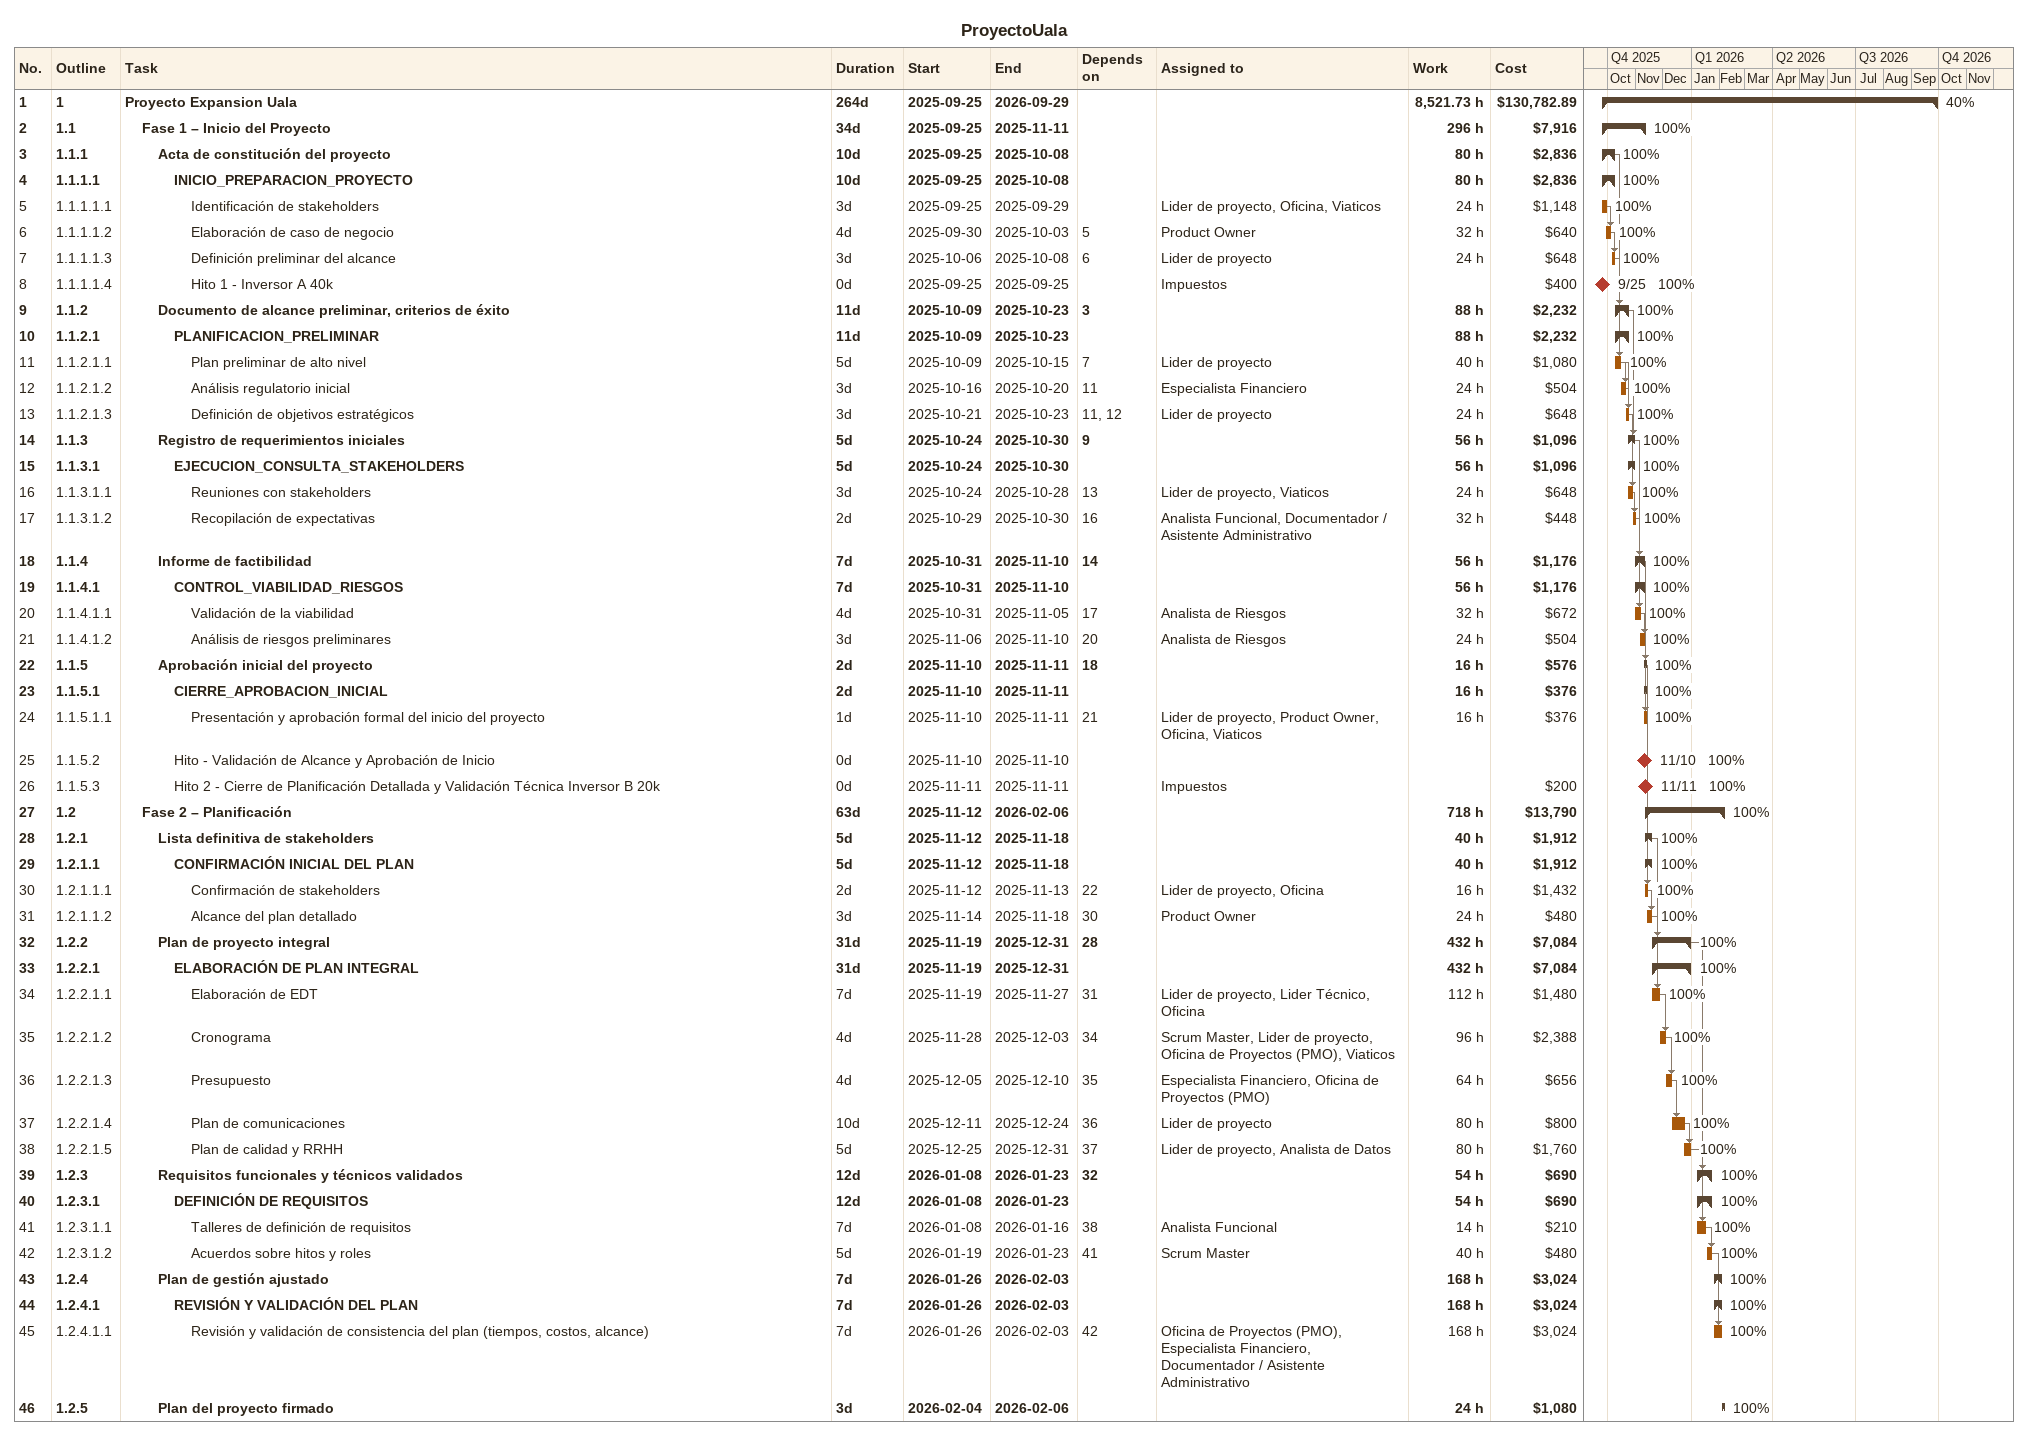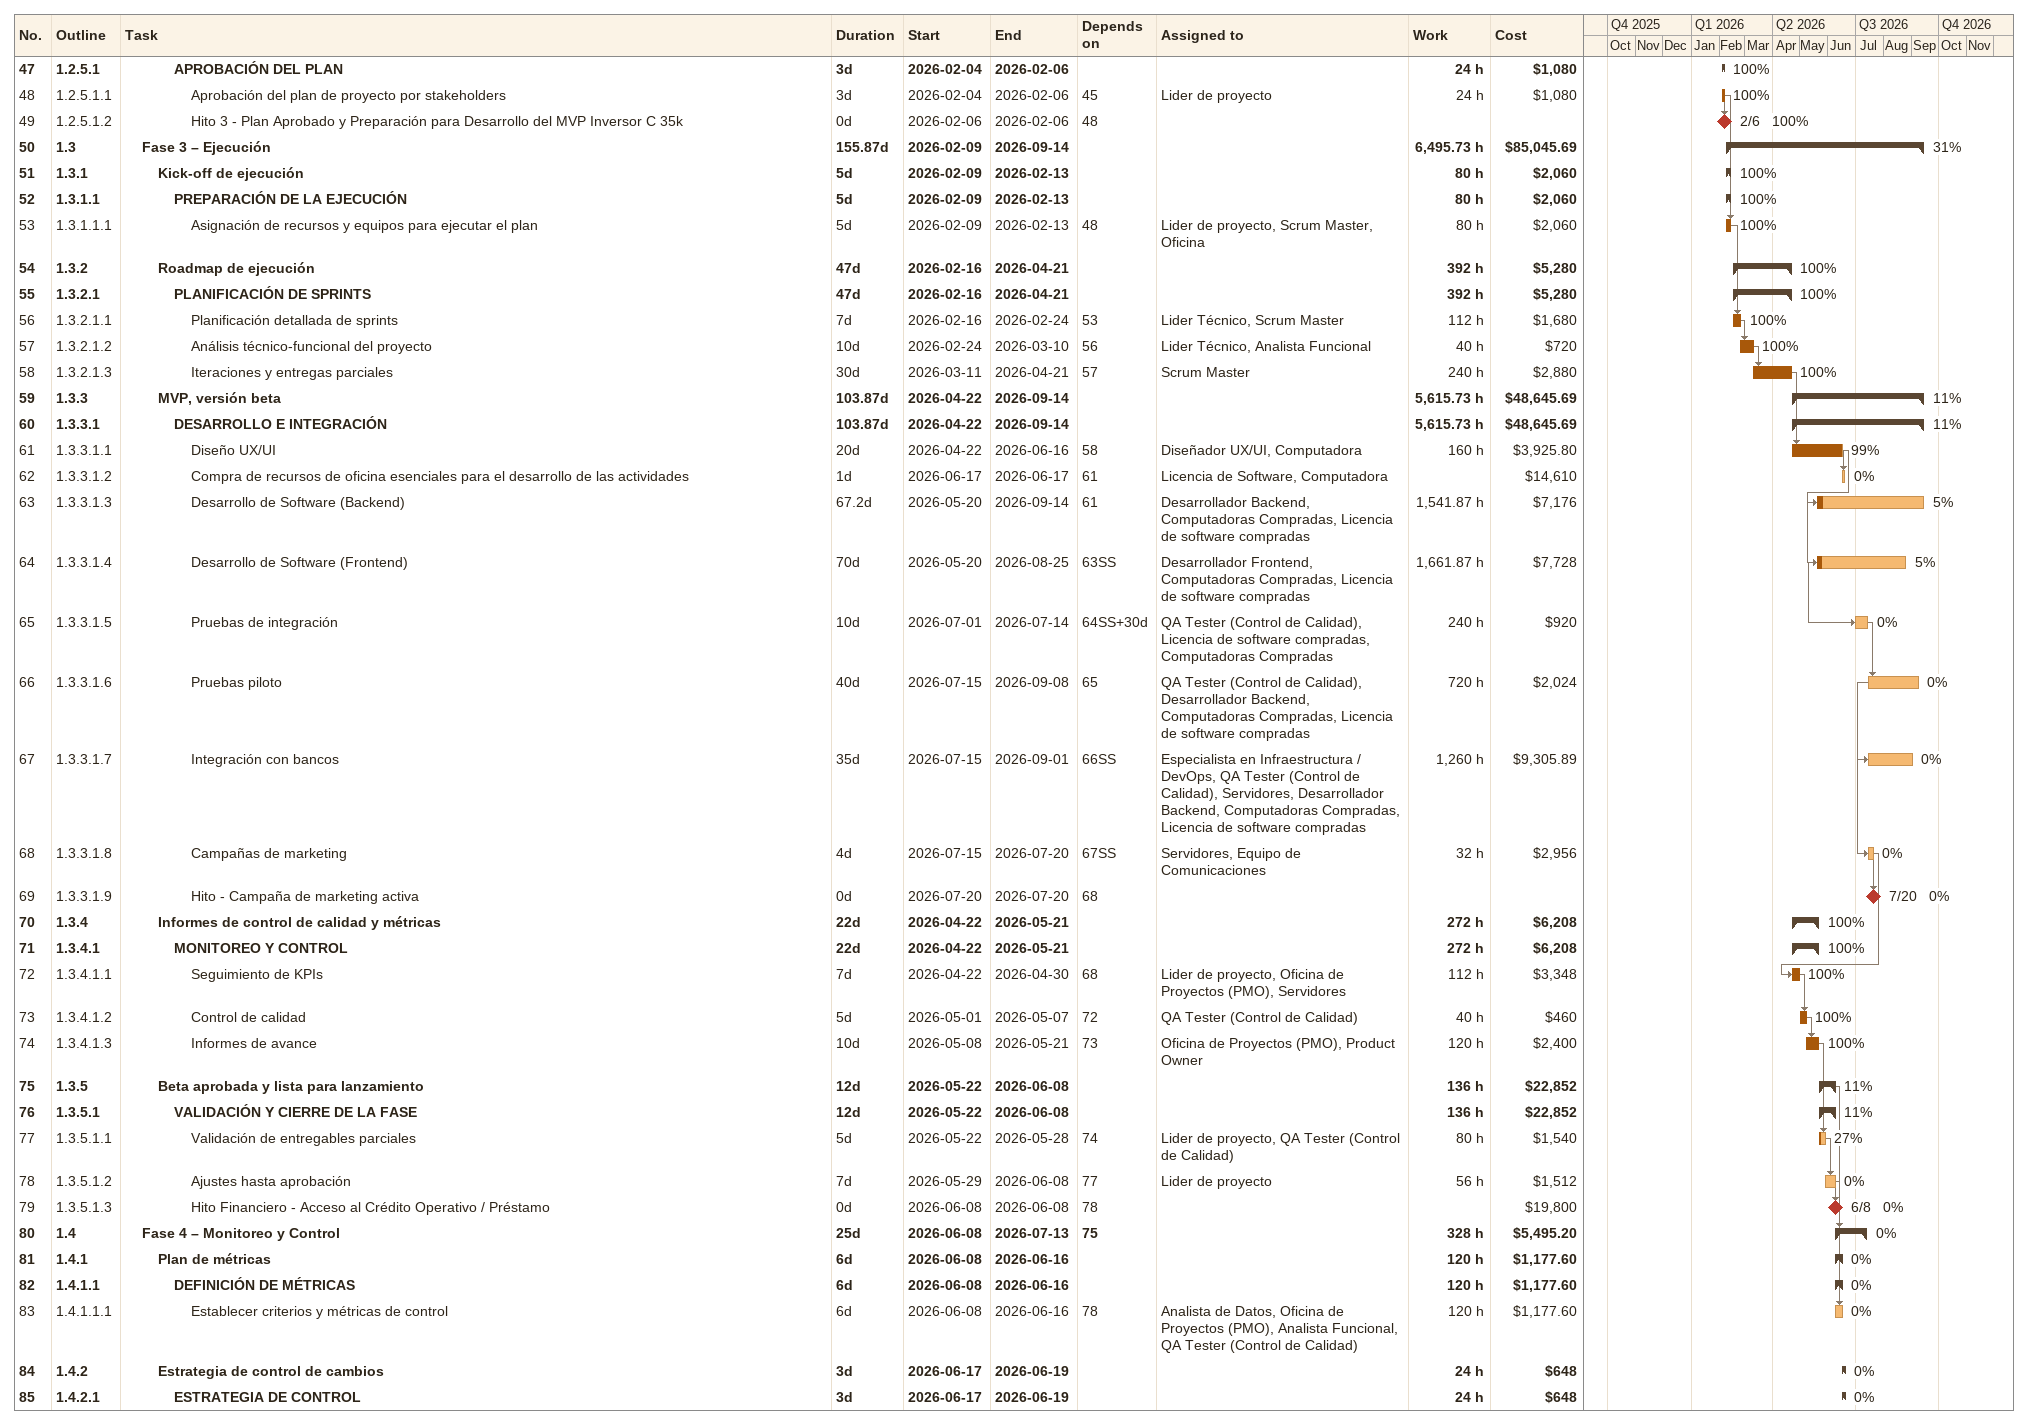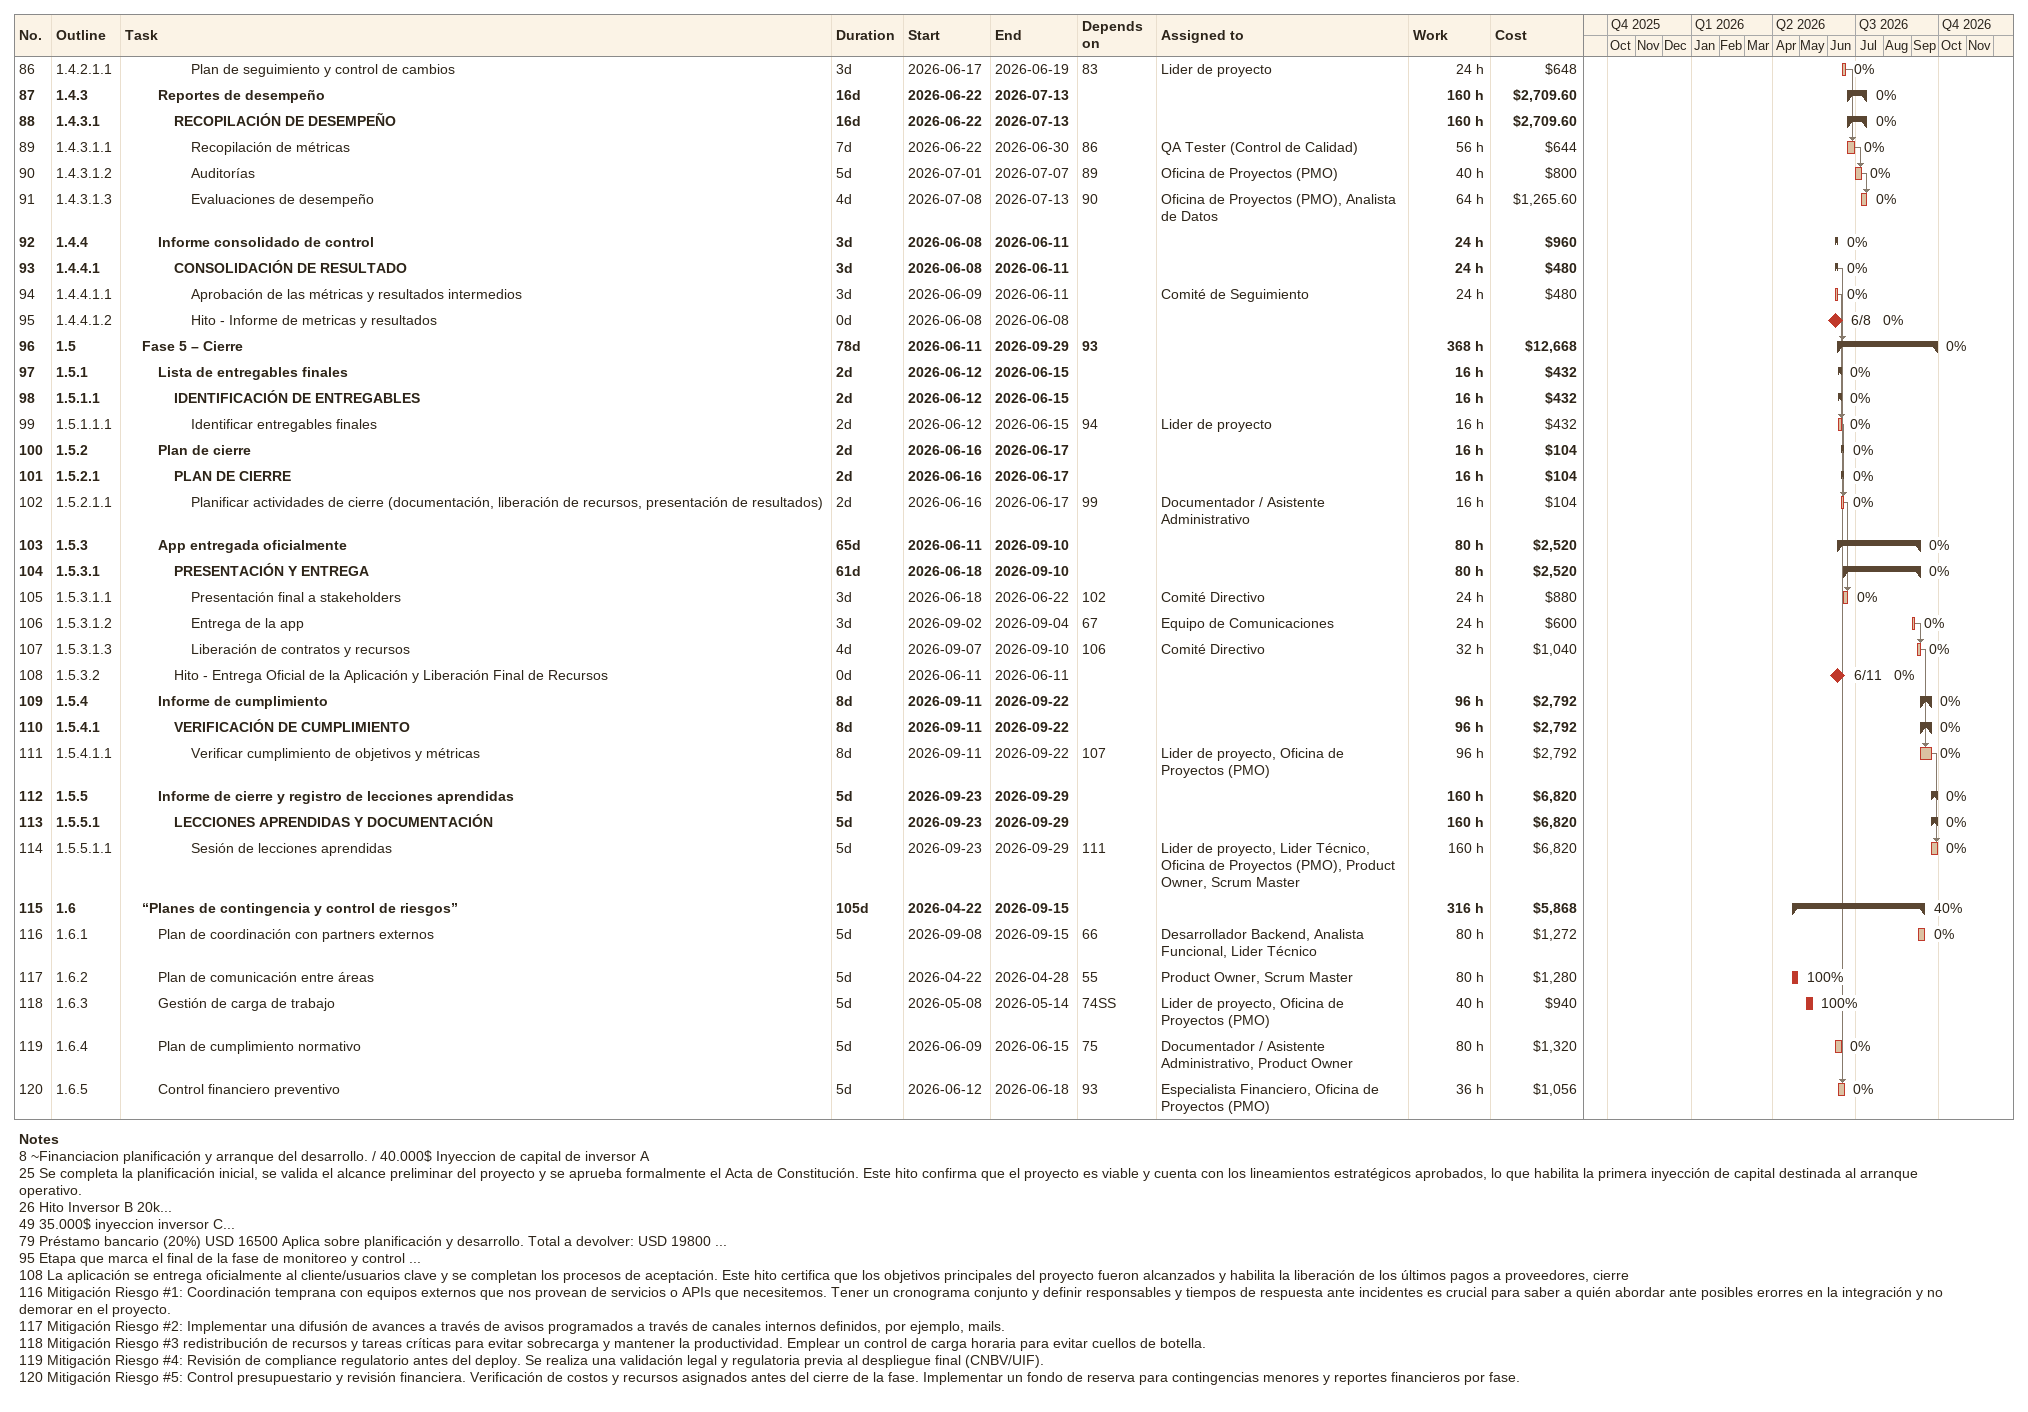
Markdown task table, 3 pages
ProyectoUala

| ID | WBS | Task | Duration | Start | Finish | Predecessors | Resources | % complete | Work (h) | Cost ($) |
|---|---|---|---|---|---|---|---|---|---|---|
| 1 | 1 | **Proyecto Expansion Uala** | 264d | 2025-09-25 | 2026-09-29 |  |  | 40 | 8521.73 | 130782.89 |
| 2 | 1.1 | **Fase 1 – Inicio del Proyecto** | 34d | 2025-09-25 | 2025-11-11 |  |  | 100 | 296 | 7916 |
| 3 | 1.1.1 | **Acta de constitución del proyecto** | 10d | 2025-09-25 | 2025-10-08 |  |  | 100 | 80 | 2836 |
| 4 | 1.1.1.1 | **INICIO_PREPARACION_PROYECTO** | 10d | 2025-09-25 | 2025-10-08 |  |  | 100 | 80 | 2836 |
| 5 | 1.1.1.1.1 | Identificación de stakeholders | 3d | 2025-09-25 | 2025-09-29 |  | Lider de proyecto, Oficina, Viaticos | 100 | 24 | 1148 |
| 6 | 1.1.1.1.2 | Elaboración de caso de negocio | 4d | 2025-09-30 | 2025-10-03 | 5 | Product Owner | 100 | 32 | 640 |
| 7 | 1.1.1.1.3 | Definición preliminar del alcance | 3d | 2025-10-06 | 2025-10-08 | 6 | Lider de proyecto | 100 | 24 | 648 |
| 8 | 1.1.1.1.4 | Hito 1 - Inversor A 40k | 0d | 2025-09-25 | 2025-09-25 |  | Impuestos | 100 |  | 400 |
| 9 | 1.1.2 | **Documento de alcance preliminar, criterios de éxito** | 11d | 2025-10-09 | 2025-10-23 | 3 |  | 100 | 88 | 2232 |
| 10 | 1.1.2.1 | **PLANIFICACION_PRELIMINAR** | 11d | 2025-10-09 | 2025-10-23 |  |  | 100 | 88 | 2232 |
| 11 | 1.1.2.1.1 | Plan preliminar de alto nivel | 5d | 2025-10-09 | 2025-10-15 | 7 | Lider de proyecto | 100 | 40 | 1080 |
| 12 | 1.1.2.1.2 | Análisis regulatorio inicial | 3d | 2025-10-16 | 2025-10-20 | 11 | Especialista Financiero | 100 | 24 | 504 |
| 13 | 1.1.2.1.3 | Definición de objetivos estratégicos | 3d | 2025-10-21 | 2025-10-23 | 11, 12 | Lider de proyecto | 100 | 24 | 648 |
| 14 | 1.1.3 | **Registro de requerimientos iniciales** | 5d | 2025-10-24 | 2025-10-30 | 9 |  | 100 | 56 | 1096 |
| 15 | 1.1.3.1 | **EJECUCION_CONSULTA_STAKEHOLDERS** | 5d | 2025-10-24 | 2025-10-30 |  |  | 100 | 56 | 1096 |
| 16 | 1.1.3.1.1 | Reuniones con stakeholders | 3d | 2025-10-24 | 2025-10-28 | 13 | Lider de proyecto, Viaticos | 100 | 24 | 648 |
| 17 | 1.1.3.1.2 | Recopilación de expectativas | 2d | 2025-10-29 | 2025-10-30 | 16 | Analista Funcional, Documentador / Asistente Administrativo | 100 | 32 | 448 |
| 18 | 1.1.4 | **Informe de factibilidad** | 7d | 2025-10-31 | 2025-11-10 | 14 |  | 100 | 56 | 1176 |
| 19 | 1.1.4.1 | **CONTROL_VIABILIDAD_RIESGOS** | 7d | 2025-10-31 | 2025-11-10 |  |  | 100 | 56 | 1176 |
| 20 | 1.1.4.1.1 | Validación de la viabilidad | 4d | 2025-10-31 | 2025-11-05 | 17 | Analista de Riesgos | 100 | 32 | 672 |
| 21 | 1.1.4.1.2 | Análisis de riesgos preliminares | 3d | 2025-11-06 | 2025-11-10 | 20 | Analista de Riesgos | 100 | 24 | 504 |
| 22 | 1.1.5 | **Aprobación inicial del proyecto** | 2d | 2025-11-10 | 2025-11-11 | 18 |  | 100 | 16 | 576 |
| 23 | 1.1.5.1 | **CIERRE_APROBACION_INICIAL** | 2d | 2025-11-10 | 2025-11-11 |  |  | 100 | 16 | 376 |
| 24 | 1.1.5.1.1 | Presentación y aprobación formal del inicio del proyecto | 1d | 2025-11-10 | 2025-11-11 | 21 | Lider de proyecto, Product Owner, Oficina, Viaticos | 100 | 16 | 376 |
| 25 | 1.1.5.2 | Hito - Validación de Alcance y Aprobación de Inicio | 0d | 2025-11-10 | 2025-11-10 |  |  | 100 |  |  |
| 26 | 1.1.5.3 | Hito 2 - Cierre de Planificación Detallada y Validación Técnica Inversor B 20k | 0d | 2025-11-11 | 2025-11-11 |  | Impuestos | 100 |  | 200 |
| 27 | 1.2 | **Fase 2 – Planificación** | 63d | 2025-11-12 | 2026-02-06 |  |  | 100 | 718 | 13790 |
| 28 | 1.2.1 | **Lista definitiva de stakeholders** | 5d | 2025-11-12 | 2025-11-18 |  |  | 100 | 40 | 1912 |
| 29 | 1.2.1.1 | **CONFIRMACIÓN INICIAL DEL PLAN** | 5d | 2025-11-12 | 2025-11-18 |  |  | 100 | 40 | 1912 |
| 30 | 1.2.1.1.1 | Confirmación de stakeholders | 2d | 2025-11-12 | 2025-11-13 | 22 | Lider de proyecto, Oficina | 100 | 16 | 1432 |
| 31 | 1.2.1.1.2 | Alcance del plan detallado | 3d | 2025-11-14 | 2025-11-18 | 30 | Product Owner | 100 | 24 | 480 |
| 32 | 1.2.2 | **Plan de proyecto integral** | 31d | 2025-11-19 | 2025-12-31 | 28 |  | 100 | 432 | 7084 |
| 33 | 1.2.2.1 | **ELABORACIÓN DE PLAN INTEGRAL** | 31d | 2025-11-19 | 2025-12-31 |  |  | 100 | 432 | 7084 |
| 34 | 1.2.2.1.1 | Elaboración de EDT | 7d | 2025-11-19 | 2025-11-27 | 31 | Lider de proyecto, Lider Técnico, Oficina | 100 | 112 | 1480 |
| 35 | 1.2.2.1.2 | Cronograma | 4d | 2025-11-28 | 2025-12-03 | 34 | Scrum Master, Lider de proyecto, Oficina de Proyectos (PMO), Viaticos | 100 | 96 | 2388 |
| 36 | 1.2.2.1.3 | Presupuesto | 4d | 2025-12-05 | 2025-12-10 | 35 | Especialista Financiero, Oficina de Proyectos (PMO) | 100 | 64 | 656 |
| 37 | 1.2.2.1.4 | Plan de comunicaciones | 10d | 2025-12-11 | 2025-12-24 | 36 | Lider de proyecto | 100 | 80 | 800 |
| 38 | 1.2.2.1.5 | Plan de calidad y RRHH | 5d | 2025-12-25 | 2025-12-31 | 37 | Lider de proyecto, Analista de Datos | 100 | 80 | 1760 |
| 39 | 1.2.3 | **Requisitos funcionales y técnicos validados** | 12d | 2026-01-08 | 2026-01-23 | 32 |  | 100 | 54 | 690 |
| 40 | 1.2.3.1 | **DEFINICIÓN DE REQUISITOS** | 12d | 2026-01-08 | 2026-01-23 |  |  | 100 | 54 | 690 |
| 41 | 1.2.3.1.1 | Talleres de definición de requisitos | 7d | 2026-01-08 | 2026-01-16 | 38 | Analista Funcional | 100 | 14 | 210 |
| 42 | 1.2.3.1.2 | Acuerdos sobre hitos y roles | 5d | 2026-01-19 | 2026-01-23 | 41 | Scrum Master | 100 | 40 | 480 |
| 43 | 1.2.4 | **Plan de gestión ajustado** | 7d | 2026-01-26 | 2026-02-03 |  |  | 100 | 168 | 3024 |
| 44 | 1.2.4.1 | **REVISIÓN Y VALIDACIÓN DEL PLAN** | 7d | 2026-01-26 | 2026-02-03 |  |  | 100 | 168 | 3024 |
| 45 | 1.2.4.1.1 | Revisión y validación de consistencia del plan (tiempos, costos, alcance) | 7d | 2026-01-26 | 2026-02-03 | 42 | Oficina de Proyectos (PMO), Especialista Financiero, Documentador / Asistente Administrativo | 100 | 168 | 3024 |
| 46 | 1.2.5 | **Plan del proyecto firmado** | 3d | 2026-02-04 | 2026-02-06 |  |  | 100 | 24 | 1080 |
| 47 | 1.2.5.1 | **APROBACIÓN DEL PLAN** | 3d | 2026-02-04 | 2026-02-06 |  |  | 100 | 24 | 1080 |
| 48 | 1.2.5.1.1 | Aprobación del plan de proyecto por stakeholders | 3d | 2026-02-04 | 2026-02-06 | 45 | Lider de proyecto | 100 | 24 | 1080 |
| 49 | 1.2.5.1.2 | Hito 3 - Plan Aprobado y Preparación para Desarrollo del MVP Inversor C 35k | 0d | 2026-02-06 | 2026-02-06 | 48 |  | 100 |  |  |
| 50 | 1.3 | **Fase 3 – Ejecución** | 155.87d | 2026-02-09 | 2026-09-14 |  |  | 31 | 6495.73 | 85045.69 |
| 51 | 1.3.1 | **Kick-off de ejecución** | 5d | 2026-02-09 | 2026-02-13 |  |  | 100 | 80 | 2060 |
| 52 | 1.3.1.1 | **PREPARACIÓN DE LA EJECUCIÓN** | 5d | 2026-02-09 | 2026-02-13 |  |  | 100 | 80 | 2060 |
| 53 | 1.3.1.1.1 | Asignación de recursos y equipos para ejecutar el plan | 5d | 2026-02-09 | 2026-02-13 | 48 | Lider de proyecto, Scrum Master, Oficina | 100 | 80 | 2060 |
| 54 | 1.3.2 | **Roadmap de ejecución** | 47d | 2026-02-16 | 2026-04-21 |  |  | 100 | 392 | 5280 |
| 55 | 1.3.2.1 | **PLANIFICACIÓN DE SPRINTS** | 47d | 2026-02-16 | 2026-04-21 |  |  | 100 | 392 | 5280 |
| 56 | 1.3.2.1.1 | Planificación detallada de sprints | 7d | 2026-02-16 | 2026-02-24 | 53 | Lider Técnico, Scrum Master | 100 | 112 | 1680 |
| 57 | 1.3.2.1.2 | Análisis técnico-funcional del proyecto | 10d | 2026-02-24 | 2026-03-10 | 56 | Lider Técnico, Analista Funcional | 100 | 40 | 720 |
| 58 | 1.3.2.1.3 | Iteraciones y entregas parciales | 30d | 2026-03-11 | 2026-04-21 | 57 | Scrum Master | 100 | 240 | 2880 |
| 59 | 1.3.3 | **MVP, versión beta** | 103.87d | 2026-04-22 | 2026-09-14 |  |  | 11 | 5615.73 | 48645.69 |
| 60 | 1.3.3.1 | **DESARROLLO E INTEGRACIÓN** | 103.87d | 2026-04-22 | 2026-09-14 |  |  | 11 | 5615.73 | 48645.69 |
| 61 | 1.3.3.1.1 | Diseño UX/UI | 20d | 2026-04-22 | 2026-06-16 | 58 | Diseñador UX/UI, Computadora | 99 | 160 | 3925.80 |
| 62 | 1.3.3.1.2 | Compra de recursos de oficina esenciales para el desarrollo de las actividades | 1d | 2026-06-17 | 2026-06-17 | 61 | Licencia de Software, Computadora | 0 |  | 14610 |
| 63 | 1.3.3.1.3 | Desarrollo de Software (Backend) | 67.2d | 2026-05-20 | 2026-09-14 | 61 | Desarrollador Backend, Computadoras Compradas, Licencia de software compradas | 5 | 1541.87 | 7176 |
| 64 | 1.3.3.1.4 | Desarrollo de Software (Frontend) | 70d | 2026-05-20 | 2026-08-25 | 63SS | Desarrollador Frontend, Computadoras Compradas, Licencia de software compradas | 5 | 1661.87 | 7728 |
| 65 | 1.3.3.1.5 | Pruebas de integración | 10d | 2026-07-01 | 2026-07-14 | 64SS+30d | QA Tester (Control de Calidad), Licencia de software compradas, Computadoras Compradas | 0 | 240 | 920 |
| 66 | 1.3.3.1.6 | Pruebas piloto | 40d | 2026-07-15 | 2026-09-08 | 65 | QA Tester (Control de Calidad), Desarrollador Backend, Computadoras Compradas, Licencia de software compradas | 0 | 720 | 2024 |
| 67 | 1.3.3.1.7 | Integración con bancos | 35d | 2026-07-15 | 2026-09-01 | 66SS | Especialista en Infraestructura / DevOps, QA Tester (Control de Calidad), Servidores, Desarrollador Backend, Computadoras Compradas, Licencia de software compradas | 0 | 1260 | 9305.89 |
| 68 | 1.3.3.1.8 | Campañas de marketing | 4d | 2026-07-15 | 2026-07-20 | 67SS | Servidores, Equipo de Comunicaciones | 0 | 32 | 2956 |
| 69 | 1.3.3.1.9 | Hito - Campaña de marketing activa | 0d | 2026-07-20 | 2026-07-20 | 68 |  | 0 |  |  |
| 70 | 1.3.4 | **Informes de control de calidad y métricas** | 22d | 2026-04-22 | 2026-05-21 |  |  | 100 | 272 | 6208 |
| 71 | 1.3.4.1 | **MONITOREO Y CONTROL** | 22d | 2026-04-22 | 2026-05-21 |  |  | 100 | 272 | 6208 |
| 72 | 1.3.4.1.1 | Seguimiento de KPIs | 7d | 2026-04-22 | 2026-04-30 | 68 | Lider de proyecto, Oficina de Proyectos (PMO), Servidores | 100 | 112 | 3348 |
| 73 | 1.3.4.1.2 | Control de calidad | 5d | 2026-05-01 | 2026-05-07 | 72 | QA Tester (Control de Calidad) | 100 | 40 | 460 |
| 74 | 1.3.4.1.3 | Informes de avance | 10d | 2026-05-08 | 2026-05-21 | 73 | Oficina de Proyectos (PMO), Product Owner | 100 | 120 | 2400 |
| 75 | 1.3.5 | **Beta aprobada y lista para lanzamiento** | 12d | 2026-05-22 | 2026-06-08 |  |  | 11 | 136 | 22852 |
| 76 | 1.3.5.1 | **VALIDACIÓN Y CIERRE DE LA FASE** | 12d | 2026-05-22 | 2026-06-08 |  |  | 11 | 136 | 22852 |
| 77 | 1.3.5.1.1 | Validación de entregables parciales | 5d | 2026-05-22 | 2026-05-28 | 74 | Lider de proyecto, QA Tester (Control de Calidad) | 27 | 80 | 1540 |
| 78 | 1.3.5.1.2 | Ajustes hasta aprobación | 7d | 2026-05-29 | 2026-06-08 | 77 | Lider de proyecto | 0 | 56 | 1512 |
| 79 | 1.3.5.1.3 | Hito Financiero - Acceso al Crédito Operativo / Préstamo | 0d | 2026-06-08 | 2026-06-08 | 78 |  | 0 |  | 19800 |
| 80 | 1.4 | **Fase 4 – Monitoreo y Control** | 25d | 2026-06-08 | 2026-07-13 | 75 |  | 0 | 328 | 5495.20 |
| 81 | 1.4.1 | **Plan de métricas** | 6d | 2026-06-08 | 2026-06-16 |  |  | 0 | 120 | 1177.60 |
| 82 | 1.4.1.1 | **DEFINICIÓN DE MÉTRICAS** | 6d | 2026-06-08 | 2026-06-16 |  |  | 0 | 120 | 1177.60 |
| 83 | 1.4.1.1.1 | Establecer criterios y métricas de control | 6d | 2026-06-08 | 2026-06-16 | 78 | Analista de Datos, Oficina de Proyectos (PMO), Analista Funcional, QA Tester (Control de Calidad) | 0 | 120 | 1177.60 |
| 84 | 1.4.2 | **Estrategia de control de cambios** | 3d | 2026-06-17 | 2026-06-19 |  |  | 0 | 24 | 648 |
| 85 | 1.4.2.1 | **ESTRATEGIA DE CONTROL** | 3d | 2026-06-17 | 2026-06-19 |  |  | 0 | 24 | 648 |
| 86 | 1.4.2.1.1 | Plan de seguimiento y control de cambios | 3d | 2026-06-17 | 2026-06-19 | 83 | Lider de proyecto | 0 | 24 | 648 |
| 87 | 1.4.3 | **Reportes de desempeño** | 16d | 2026-06-22 | 2026-07-13 |  |  | 0 | 160 | 2709.60 |
| 88 | 1.4.3.1 | **RECOPILACIÓN DE DESEMPEÑO** | 16d | 2026-06-22 | 2026-07-13 |  |  | 0 | 160 | 2709.60 |
| 89 | 1.4.3.1.1 | Recopilación de métricas | 7d | 2026-06-22 | 2026-06-30 | 86 | QA Tester (Control de Calidad) | 0 | 56 | 644 |
| 90 | 1.4.3.1.2 | Auditorías | 5d | 2026-07-01 | 2026-07-07 | 89 | Oficina de Proyectos (PMO) | 0 | 40 | 800 |
| 91 | 1.4.3.1.3 | Evaluaciones de desempeño | 4d | 2026-07-08 | 2026-07-13 | 90 | Oficina de Proyectos (PMO), Analista de Datos | 0 | 64 | 1265.60 |
| 92 | 1.4.4 | **Informe consolidado de control** | 3d | 2026-06-08 | 2026-06-11 |  |  | 0 | 24 | 960 |
| 93 | 1.4.4.1 | **CONSOLIDACIÓN DE RESULTADO** | 3d | 2026-06-08 | 2026-06-11 |  |  | 0 | 24 | 480 |
| 94 | 1.4.4.1.1 | Aprobación de las métricas y resultados intermedios | 3d | 2026-06-09 | 2026-06-11 |  | Comité de Seguimiento | 0 | 24 | 480 |
| 95 | 1.4.4.1.2 | Hito - Informe de metricas y resultados | 0d | 2026-06-08 | 2026-06-08 |  |  | 0 |  |  |
| 96 | 1.5 | **Fase 5 – Cierre** | 78d | 2026-06-11 | 2026-09-29 | 93 |  | 0 | 368 | 12668 |
| 97 | 1.5.1 | **Lista de entregables finales** | 2d | 2026-06-12 | 2026-06-15 |  |  | 0 | 16 | 432 |
| 98 | 1.5.1.1 | **IDENTIFICACIÓN DE ENTREGABLES** | 2d | 2026-06-12 | 2026-06-15 |  |  | 0 | 16 | 432 |
| 99 | 1.5.1.1.1 | Identificar entregables finales | 2d | 2026-06-12 | 2026-06-15 | 94 | Lider de proyecto | 0 | 16 | 432 |
| 100 | 1.5.2 | **Plan de cierre** | 2d | 2026-06-16 | 2026-06-17 |  |  | 0 | 16 | 104 |
| 101 | 1.5.2.1 | **PLAN DE CIERRE** | 2d | 2026-06-16 | 2026-06-17 |  |  | 0 | 16 | 104 |
| 102 | 1.5.2.1.1 | Planificar actividades de cierre (documentación, liberación de recursos, presentación de resultados) | 2d | 2026-06-16 | 2026-06-17 | 99 | Documentador / Asistente Administrativo | 0 | 16 | 104 |
| 103 | 1.5.3 | **App entregada oficialmente** | 65d | 2026-06-11 | 2026-09-10 |  |  | 0 | 80 | 2520 |
| 104 | 1.5.3.1 | **PRESENTACIÓN Y ENTREGA** | 61d | 2026-06-18 | 2026-09-10 |  |  | 0 | 80 | 2520 |
| 105 | 1.5.3.1.1 | Presentación final a stakeholders | 3d | 2026-06-18 | 2026-06-22 | 102 | Comité Directivo | 0 | 24 | 880 |
| 106 | 1.5.3.1.2 | Entrega de la app | 3d | 2026-09-02 | 2026-09-04 | 67 | Equipo de Comunicaciones | 0 | 24 | 600 |
| 107 | 1.5.3.1.3 | Liberación de contratos y recursos | 4d | 2026-09-07 | 2026-09-10 | 106 | Comité Directivo | 0 | 32 | 1040 |
| 108 | 1.5.3.2 | Hito - Entrega Oficial de la Aplicación y Liberación Final de Recursos | 0d | 2026-06-11 | 2026-06-11 |  |  | 0 |  |  |
| 109 | 1.5.4 | **Informe de cumplimiento** | 8d | 2026-09-11 | 2026-09-22 |  |  | 0 | 96 | 2792 |
| 110 | 1.5.4.1 | **VERIFICACIÓN DE CUMPLIMIENTO** | 8d | 2026-09-11 | 2026-09-22 |  |  | 0 | 96 | 2792 |
| 111 | 1.5.4.1.1 | Verificar cumplimiento de objetivos y métricas | 8d | 2026-09-11 | 2026-09-22 | 107 | Lider de proyecto, Oficina de Proyectos (PMO) | 0 | 96 | 2792 |
| 112 | 1.5.5 | **Informe de cierre y registro de lecciones aprendidas** | 5d | 2026-09-23 | 2026-09-29 |  |  | 0 | 160 | 6820 |
| 113 | 1.5.5.1 | **LECCIONES APRENDIDAS Y DOCUMENTACIÓN** | 5d | 2026-09-23 | 2026-09-29 |  |  | 0 | 160 | 6820 |
| 114 | 1.5.5.1.1 | Sesión de lecciones aprendidas | 5d | 2026-09-23 | 2026-09-29 | 111 | Lider de proyecto, Lider Técnico, Oficina de Proyectos (PMO), Product Owner, Scrum Master | 0 | 160 | 6820 |
| 115 | 1.6 | **“Planes de contingencia y control de riesgos”** | 105d | 2026-04-22 | 2026-09-15 |  |  | 40 | 316 | 5868 |
| 116 | 1.6.1 | Plan de coordinación con partners externos | 5d | 2026-09-08 | 2026-09-15 | 66 | Desarrollador Backend, Analista Funcional, Lider Técnico | 0 | 80 | 1272 |
| 117 | 1.6.2 | Plan de comunicación entre áreas | 5d | 2026-04-22 | 2026-04-28 | 55 | Product Owner, Scrum Master | 100 | 80 | 1280 |
| 118 | 1.6.3 | Gestión de carga de trabajo | 5d | 2026-05-08 | 2026-05-14 | 74SS | Lider de proyecto, Oficina de Proyectos (PMO) | 100 | 40 | 940 |
| 119 | 1.6.4 | Plan de cumplimiento normativo | 5d | 2026-06-09 | 2026-06-15 | 75 | Documentador / Asistente Administrativo, Product Owner | 0 | 80 | 1320 |
| 120 | 1.6.5 | Control financiero preventivo | 5d | 2026-06-12 | 2026-06-18 | 93 | Especialista Financiero, Oficina de Proyectos (PMO) | 0 | 36 | 1056 |

Notes
- 8: ~Financiacion planificación y arranque del desarrollo. / 40.000$ Inyeccion de capital de inversor A
- 25: Se completa la planificación inicial, se valida el alcance preliminar del proyecto y se aprueba formalmente el Acta de Constitución. Este hito confirma que el proyecto es viable y cuenta con los lineamientos estratégicos aprobados, lo que habilita la primera inyección de capital destinada al arranque operativo.
- 26: Hito Inversor B 20k...
- 49: 35.000$ inyeccion inversor C...
- 79: Préstamo bancario (20%) USD 16500 Aplica sobre planificación y desarrollo. Total a devolver: USD 19800 ...
- 95: Etapa que marca el final de la fase de monitoreo y control ...
- 108: La aplicación se entrega oficialmente al cliente/usuarios clave y se completan los procesos de aceptación. Este hito certifica que los objetivos principales del proyecto fueron alcanzados y habilita la liberación de los últimos pagos a proveedores, cierre
- 116: Mitigación Riesgo #1: Coordinación temprana con equipos externos que nos provean de servicios o APIs que necesitemos. Tener un cronograma conjunto y definir responsables y tiempos de respuesta ante incidentes es crucial para saber a quién abordar ante posibles erorres en la integración y no demorar en el proyecto.
- 117: Mitigación Riesgo #2: Implementar una difusión de avances a través de avisos programados a través de canales internos definidos, por ejemplo, mails.
- 118: Mitigación Riesgo #3 redistribución de recursos y tareas críticas para evitar sobrecarga y mantener la productividad. Emplear un control de carga horaria para evitar cuellos de botella.
- 119: Mitigación Riesgo #4: Revisión de compliance regulatorio antes del deploy. Se realiza una validación legal y regulatoria previa al despliegue final (CNBV/UIF).
- 120: Mitigación Riesgo #5: Control presupuestario y revisión financiera. Verificación de costos y recursos asignados antes del cierre de la fase. Implementar un fondo de reserva para contingencias menores y reportes financieros por fase.
